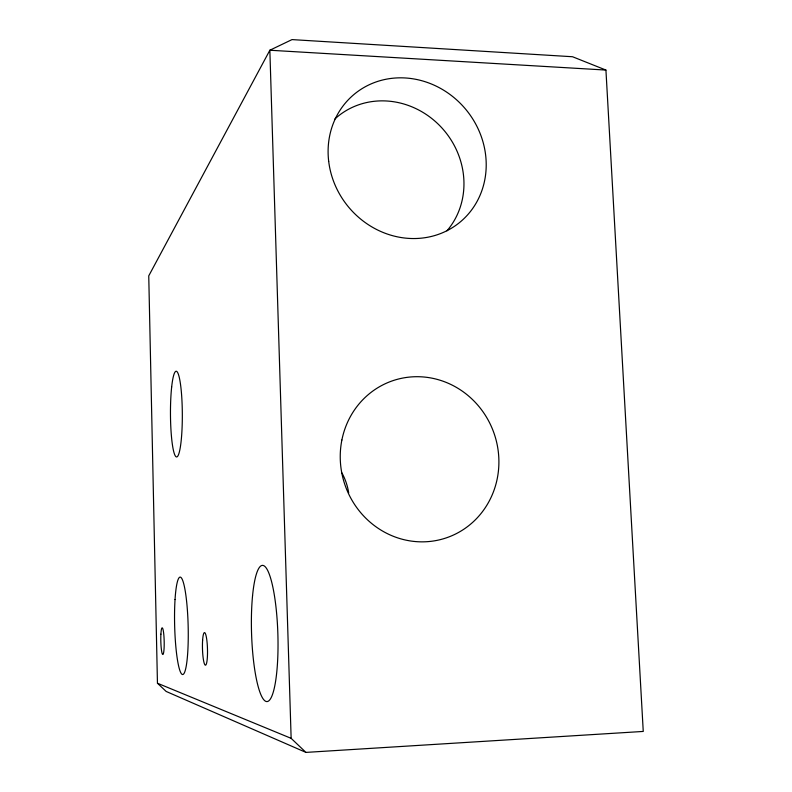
<?xml version="1.0" encoding="UTF-8"?>
<svg xmlns="http://www.w3.org/2000/svg" width="792" height="792" viewBox="0 0 792 792"><rect width="100%" height="100%" fill="white"/><g stroke="black" fill="none" stroke-linecap="round" stroke-linejoin="round"><path stroke-width="1.19" d="M305.94 752.4L643.252 731.432L605.929 70.062L572.527 56.737L292.01 39.6L269.854 50.233L148.748 275.863L157.45 683.229L166.181 691.456L305.94 752.4L291.139 738.342L157.45 683.229M605.929 70.062L269.854 50.233L291.139 738.342M341.897 472.893A59.261 57.767 73.3 0 1 348.698 492.921M334.808 119.047A79.339 73.319 50.2 0 1 439.095 125.007A79.339 73.319 50.2 0 1 446.945 230.828M341.877 440.015A83.011 78.873 70.8 0 0 444.51 538.451A83.011 78.873 70.8 0 0 472.319 399.376A83.011 78.873 70.8 0 0 341.877 440.015M328.69 161.37A82.982 76.279 50.6 0 0 454.737 226.126A82.982 76.279 50.6 0 0 438.045 87.061A82.982 76.279 50.6 0 0 328.69 161.37M171.666 386.971A42.867 5.93 89.7 0 0 175.675 456.41A42.867 5.93 89.7 0 0 181.863 398.921A42.867 5.93 89.7 0 0 171.666 386.971M202.613 640.213A16.295 2.495 88.3 0 0 205.366 665.181A16.295 2.495 88.3 0 0 206.969 641.312A16.295 2.495 88.3 0 0 202.613 640.213M160.905 634.164A13.325 1.673 88.6 0 0 162.786 654.509A13.325 1.673 88.6 0 0 163.825 634.897A13.325 1.673 88.6 0 0 160.905 634.164M175.042 599.524A48.758 6.752 88.5 0 0 182.289 674.457A48.758 6.752 88.5 0 0 186.813 603.316A48.758 6.752 88.5 0 0 175.042 599.524M252.549 595.841A68.122 13.137 88.1 0 0 266.132 701.464A68.122 13.137 88.1 0 0 275.517 603.237A68.122 13.137 88.1 0 0 252.549 595.841"/></g></svg>
